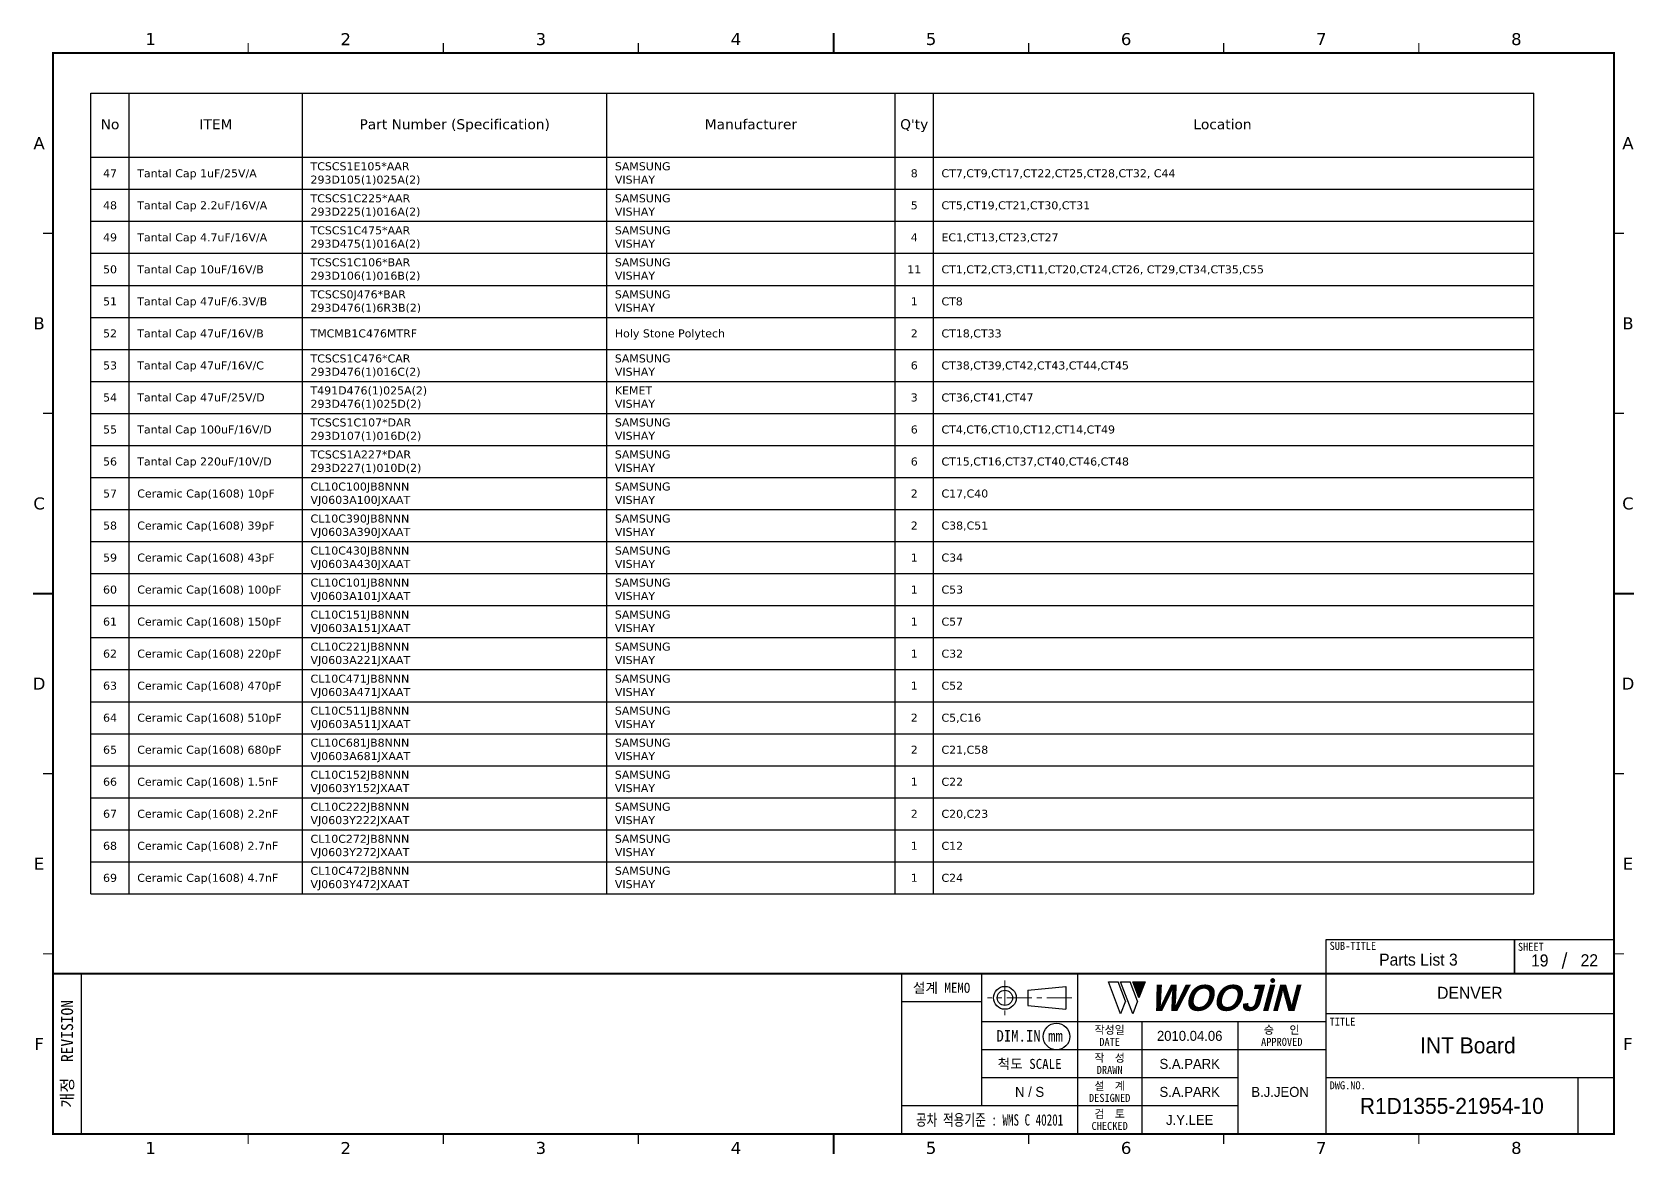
# Model space of a CAD drawing. Extents: x -695 to 953, y -756 to 181.
# Drawn here: x 24.3 to 424.8, y -753.5 to -473 of the extents above; entities that cross this region are included whole.
import ezdxf
from ezdxf.enums import TextEntityAlignment as Align

# ---------------------------------------------------------------- set-up
doc = ezdxf.new("R2010")
doc.units = 0
doc.header["$LTSCALE"] = 5
doc.header["$MEASUREMENT"] = 0
doc.linetypes.add('CENTER', pattern=[2, 1.25, -0.25, 0.25, -0.25])
doc.layers.get('0').update_dxf_attribs({"linetype": 'CONTINUOUS', "lineweight": 25})
doc.layers.add('2', color=2, linetype='CENTER', lineweight=13)
doc.layers.add('4', color=4, linetype='CONTINUOUS', lineweight=18)
for name, color, linetype in [('SHEET', 3, 'CONTINUOUS'), ('문자', 4, 'CONTINUOUS'), ('테두리', 3, 'CONTINUOUS')]:
    doc.layers.add(name, color=color, linetype=linetype)
doc.styles.add('MARK', font='')
doc.styles.get("Standard").update_dxf_attribs({"font": 'verdana.TTF'})
doc.styles.add('굴림', font='Gulim.ttf')
doc.styles.add('굴림체', font='GulimChe.ttf')
doc.styles.get('MARK').set_extended_font_data('Arial Rounded MT Bold')

# ---------------------------------------------------------------- blocks, each defined once
blk = doc.blocks.new('B')
at = {"layer": '문자'}
blk.add_hatch(color=256, dxfattribs=at).paths.add_polyline_path([(13.79, 10), (15.31, 6), (16.84, 10)])
at = {"color": 4, "const_width": 0.6}
blk.add_lwpolyline([(48.46, 10.32, 1), (49.06, 10.32, 1)], format="xyb", close=True, dxfattribs=at)
at = {"layer": '문자'}
for p, q in [((10.73, 2), (7.68, 10)), ((7.68, 10), (10.09, 10)), ((11.94, 5.16), (10.09, 10)), ((10.73, 10), (13.15, 10)), ((13.79, 2), (10.73, 10)), ((14.99, 5.16), (13.15, 10)), ((13.79, 10), (16.84, 10)), ((15.31, 6), (13.79, 10)), ((16.84, 10), (15.31, 6)), ((11.94, 5.16), (10.73, 2)), ((14.99, 5.16), (13.79, 2))]:
    blk.add_line(p, q, dxfattribs=at)
at = {"layer": '문자', "style": 'MARK', "oblique": 15}
blk.add_text('WOOJIN', height=6.5, dxfattribs=at).set_placement((36.4, 6), align=Align.MIDDLE_CENTER)
blk = doc.blocks.new('C')
blk.add_line((15, 285), (15, 285))
at = {"layer": '2'}
for p, q in [((252.83, 53.35), (252.83, 44.65)), ((269.53, 49), (248.48, 49))]:
    blk.add_line(p, q, dxfattribs=at)
at = {"layer": 'SHEET'}
for p, q in [((393.14, 60.3), (392.07, 56.28)), ((22, 55), (22, 15)), ((227, 55), (227, 15)), ((247, 55), (247, 22)), ((271, 55), (271, 15)), ((271, 55), (271, 15)), ((333, 55), (333, 15)), ((247, 48), (227, 48)), ((405, 45), (333, 45)), ((333, 43), (247, 43)), ((287, 43), (287, 15)), ((311, 43), (311, 15)), ((333, 36), (247, 36)), ((311, 29), (247, 29)), ((405, 29), (333, 29)), ((396, 29), (396, 15)), ((311, 22), (227, 22))]:
    blk.add_line(p, q, dxfattribs=at)
at = {"layer": 'SHEET', "color": 4}
for p, q in [((258.53, 50.9), (268.03, 51.85)), ((258.53, 50.9), (258.53, 47.1)), ((268.03, 51.85), (268.03, 46.15)), ((258.53, 47.1), (268.03, 46.15))]:
    blk.add_line(p, q, dxfattribs=at)
at = {"layer": 'SHEET'}
for points in [[(333, 55), (380.19, 55), (380.19, 63.49), (333, 63.49)], [(380.19, 55), (405, 55), (405, 63.49), (380.19, 63.49)]]:
    blk.add_lwpolyline(points, close=True, dxfattribs=at)
at = {"layer": 'SHEET', "color": 4}
for radius in [2.85, 1.9]:
    blk.add_circle((252.83, 49), radius, dxfattribs=at)
at = {"layer": 'SHEET'}
blk.add_circle((265.7, 39.32), 3.32, dxfattribs=at)
at = {"layer": '테두리'}
blk.add_line((405, 285), (405, 15), dxfattribs=at)
for points, const_width in [([(210, 290), (210, 285)], 0.5), ([(15, 285), (15, 15), (405, 15), (405, 285), (15, 285)], 0.5), ([(63.75, 287.5), (63.75, 285)], 0.3), ([(112.5, 287.5), (112.5, 285)], 0.3), ([(161.25, 287.5), (161.25, 285)], 0.3), ([(258.75, 287.5), (258.75, 285)], 0.3), ([(307.5, 287.5), (307.5, 285)], 0.3), ([(356.25, 287.5), (356.25, 285)], 0.3), ([(12.5, 240), (15, 240)], 0.3), ([(407.5, 240), (405, 240)], 0.3), ([(12.5, 195), (15, 195)], 0.3), ([(407.5, 195), (405, 195)], 0.3), ([(10, 150), (15, 150)], 0.5), ([(410, 150), (405, 150)], 0.5), ([(12.5, 105), (15, 105)], 0.3), ([(407.5, 105), (405, 105)], 0.3), ([(12.5, 60), (15, 60)], 0.3), ([(407.5, 60), (405, 60)], 0.3), ([(15, 55), (405, 55)], 0.5), ([(63.75, 12.5), (63.75, 15)], 0.3), ([(112.5, 12.5), (112.5, 15)], 0.3), ([(161.25, 12.5), (161.25, 15)], 0.3), ([(210, 10), (210, 15)], 0.5), ([(258.75, 12.5), (258.75, 15)], 0.3), ([(307.5, 12.5), (307.5, 15)], 0.3), ([(356.25, 12.5), (356.25, 15)], 0.3)]:
    blk.add_lwpolyline(points, dxfattribs=dict(at, const_width=const_width))
blk.add_blockref('B', (271, 43))
at = {"layer": '문자'}
for s, p in [('1', (39.38, 288.5)), ('2', (88.12, 288.5)), ('3', (136.88, 288.5)), ('4', (185.62, 288.5)), ('5', (234.38, 288.5)), ('6', (283.12, 288.5)), ('7', (331.88, 288.5)), ('8', (380.62, 288.5)), ('A', (11.5, 262.5)), ('A', (408.5, 262.5)), ('B', (11.5, 217.5)), ('B', (408.5, 217.5)), ('C', (11.5, 172.5)), ('C', (408.5, 172.5)), ('D', (11.5, 127.5)), ('D', (408.5, 127.5)), ('E', (11.5, 82.5)), ('E', (408.5, 82.5)), ('F', (11.5, 37.5)), ('F', (408.5, 37.5)), ('1', (39.38, 11.5)), ('2', (88.12, 11.5)), ('3', (136.88, 11.5)), ('4', (185.62, 11.5)), ('5', (234.38, 11.5)), ('6', (283.12, 11.5)), ('7', (331.88, 11.5)), ('8', (380.62, 11.5))]:
    blk.add_text(s, height=3, dxfattribs=at).set_placement(p, align=Align.MIDDLE)
at = {"layer": '문자', "style": '굴림체'}
for s, height, p in [('SUB-TITLE', 2, (339.77, 61.98)), ('SHEET', 2, (384.24, 61.74)), ('설계 MEMO', 2.5, (237, 51.5)), ('DIM.IN mm', 2.85, (259, 39.5)), ('작성일', 2, (279, 41)), ('승   인', 2, (322, 41)), ('DATE', 2, (279, 38)), ('APPROVED', 2, (322, 38)), ('척도 SCALE', 2.5, (259, 32.5)), ('작  성', 2, (279, 34)), ('설  계', 2, (279, 27)), ('DRAWN', 2, (279, 31)), ('DESIGNED', 2, (279, 24)), ('검  토', 2, (279, 20)), ('CHECKED', 2, (279, 17))]:
    blk.add_text(s, height=height, dxfattribs=at).set_placement(p, align=Align.MIDDLE_CENTER)
blk.add_text('개정  REVISION', height=3, rotation=90, dxfattribs=at).set_placement((18.5, 35), align=Align.MIDDLE_CENTER)
for s, p in [('TITLE', (333.95, 42.05)), ('DWG.NO.', (333.95, 26.15))]:
    blk.add_text(s, height=2, dxfattribs=at).set_placement(p)
at = {"layer": '문자', "style": '굴림체', "width": 0.75}
blk.add_text('공차 적용기준 : WMS C 40201', height=2.85, dxfattribs=at).set_placement((249, 18.5), align=Align.MIDDLE_CENTER)

msp = doc.modelspace()

# ---------------------------------------------------------------- linework, layer by layer
for p, q in [((39, -488.27), (399.54, -488.27)), ((39, -688.27), (39, -488.27)), ((39, -488.27), (399.54, -488.27)), ((48.6, -688.27), (48.6, -488.27)), ((91.89, -688.27), (91.89, -488.27)), ((167.94, -688.27), (167.94, -488.27)), ((239.94, -688.27), (239.94, -488.27)), ((249.54, -688.27), (249.54, -488.27)), ((399.54, -688.27), (399.54, -488.27)), ((39, -504.27), (399.54, -504.27)), ((39, -512.27), (399.54, -512.27)), ((39, -520.27), (399.54, -520.27)), ((39, -528.27), (399.54, -528.27)), ((39, -536.27), (399.54, -536.27)), ((39, -544.27), (399.54, -544.27)), ((39, -552.27), (399.54, -552.27)), ((39, -560.27), (399.54, -560.27)), ((39, -568.27), (399.54, -568.27)), ((39, -576.27), (399.54, -576.27)), ((39, -584.27), (399.54, -584.27)), ((39, -592.27), (399.54, -592.27)), ((39, -600.27), (399.54, -600.27)), ((39, -608.27), (399.54, -608.27)), ((39, -616.27), (399.54, -616.27)), ((39, -624.27), (399.54, -624.27)), ((39, -632.27), (399.54, -632.27)), ((39, -640.27), (399.54, -640.27)), ((39, -648.27), (399.54, -648.27)), ((39, -656.27), (399.54, -656.27)), ((39, -664.27), (399.54, -664.27)), ((39, -672.27), (399.54, -672.27)), ((39, -680.27), (399.54, -680.27)), ((39, -688.27), (399.54, -688.27))]:
    msp.add_line(p, q)

# ---------------------------------------------------------------- block references
msp.add_blockref('C', (14.57, -763.25))

# ---------------------------------------------------------------- texts
for s, height, p in [('No', 2.5, (43.8, -497.27)), ('ITEM', 2.5, (70.25, -497.27)), ('Part Number^J(Specification)', 2.5, (129.92, -497.27)), ('Manufacturer', 2.5, (203.94, -497.27)), ("Q'ty", 2.5, (244.74, -497.27)), ('Location', 2.5, (321.75, -497.27)), ('47', 2, (43.8, -509.27)), ('8', 2, (244.74, -509.27)), ('48', 2, (43.8, -517.27)), ('5', 2, (244.74, -517.27)), ('49', 2, (43.8, -525.27)), ('4', 2, (244.74, -525.27)), ('50', 2, (43.8, -533.27)), ('11', 2, (244.74, -533.27)), ('51', 2, (43.8, -541.27)), ('1', 2, (244.74, -541.27)), ('52', 2, (43.8, -549.27)), ('2', 2, (244.74, -549.27)), ('53', 2, (43.8, -557.27)), ('6', 2, (244.74, -557.27)), ('54', 2, (43.8, -565.27)), ('3', 2, (244.74, -565.27)), ('55', 2, (43.8, -573.27)), ('6', 2, (244.74, -573.27)), ('56', 2, (43.8, -581.27)), ('6', 2, (244.74, -581.27)), ('57', 2, (43.8, -589.27)), ('2', 2, (244.74, -589.27)), ('58', 2, (43.8, -597.27)), ('2', 2, (244.74, -597.27)), ('59', 2, (43.8, -605.27)), ('1', 2, (244.74, -605.27)), ('60', 2, (43.8, -613.27)), ('1', 2, (244.74, -613.27)), ('61', 2, (43.8, -621.27)), ('1', 2, (244.74, -621.27)), ('62', 2, (43.8, -629.27)), ('1', 2, (244.74, -629.27)), ('63', 2, (43.8, -637.27)), ('1', 2, (244.74, -637.27)), ('64', 2, (43.8, -645.27)), ('2', 2, (244.74, -645.27)), ('65', 2, (43.8, -653.27)), ('2', 2, (244.74, -653.27)), ('66', 2, (43.8, -661.27)), ('1', 2, (244.74, -661.27)), ('67', 2, (43.8, -669.27)), ('2', 2, (244.74, -669.27)), ('68', 2, (43.8, -677.27)), ('1', 2, (244.74, -677.27)), ('69', 2, (43.8, -685.27)), ('1', 2, (244.74, -685.27))]:
    msp.add_text(s, height=height).set_placement(p, align=Align.CENTER)
for s, p in [('Tantal Cap^J1uF/25V/A', (50.6, -509.27)), ('CT7,CT9,CT17,CT22,CT25,CT28,CT32,^JC44', (251.54, -509.27)), ('Tantal Cap^J2.2uF/16V/A', (50.6, -517.27)), ('CT5,CT19,CT21,CT30,CT31', (251.54, -517.27)), ('Tantal Cap^J4.7uF/16V/A', (50.6, -525.27)), ('EC1,CT13,CT23,CT27', (251.54, -525.27)), ('Tantal Cap^J10uF/16V/B', (50.6, -533.27)), ('CT1,CT2,CT3,CT11,CT20,CT24,CT26,^JCT29,CT34,CT35,C55', (251.54, -533.27)), ('Tantal Cap^J47uF/6.3V/B', (50.6, -541.27)), ('CT8', (251.54, -541.27)), ('Tantal Cap^J47uF/16V/B', (50.6, -549.27)), ('TMCMB1C476MTRF', (93.89, -549.27)), ('Holy Stone Polytech', (169.94, -549.27)), ('CT18,CT33', (251.54, -549.27)), ('Tantal Cap^J47uF/16V/C', (50.6, -557.27)), ('CT38,CT39,CT42,CT43,CT44,CT45', (251.54, -557.27)), ('Tantal Cap 47uF/25V/D', (50.6, -565.27)), ('CT36,CT41,CT47', (251.54, -565.27)), ('Tantal Cap^J100uF/16V/D', (50.6, -573.27)), ('CT4,CT6,CT10,CT12,CT14,CT49', (251.54, -573.27)), ('Tantal Cap^J220uF/10V/D', (50.6, -581.27)), ('CT15,CT16,CT37,CT40,CT46,CT48', (251.54, -581.27)), ('Ceramic Cap(1608)^J10pF', (50.6, -589.27)), ('C17,C40', (251.54, -589.27)), ('Ceramic Cap(1608)^J39pF', (50.6, -597.27)), ('C38,C51', (251.54, -597.27)), ('Ceramic Cap(1608)^J43pF', (50.6, -605.27)), ('C34', (251.54, -605.27)), ('Ceramic Cap(1608)^J100pF', (50.6, -613.27)), ('C53', (251.54, -613.27)), ('Ceramic Cap(1608)^J150pF', (50.6, -621.27)), ('C57', (251.54, -621.27)), ('Ceramic Cap(1608)^J220pF', (50.6, -629.27)), ('C32', (251.54, -629.27)), ('Ceramic Cap(1608)^J470pF', (50.6, -637.27)), ('C52', (251.54, -637.27)), ('Ceramic Cap(1608)^J510pF', (50.6, -645.27)), ('C5,C16', (251.54, -645.27)), ('Ceramic Cap(1608)^J680pF', (50.6, -653.27)), ('C21,C58', (251.54, -653.27)), ('Ceramic Cap(1608)^J1.5nF', (50.6, -661.27)), ('C22', (251.54, -661.27)), ('Ceramic Cap(1608)^J2.2nF', (50.6, -669.27)), ('C20,C23', (251.54, -669.27)), ('Ceramic Cap(1608)^J2.7nF', (50.6, -677.27)), ('C12', (251.54, -677.27)), ('Ceramic Cap(1608)^J4.7nF', (50.6, -685.27)), ('C24', (251.54, -685.27))]:
    msp.add_text(s, height=2).set_placement(p)
at = {"color": 4, "style": '굴림'}
for s, p in [('2010.04.06', (313.57, -723.75)), ('S.A.PARK', (313.57, -730.75)), ('S.A.PARK', (313.57, -737.75)), ('B.J.JEON', (336.16, -737.75)), ('J.Y.LEE', (313.57, -744.75))]:
    msp.add_text(s, height=2.5, dxfattribs=at).set_placement(p, align=Align.MIDDLE_CENTER)
at = {"char_height": 2, "attachment_point": 1}
for s, insert, width in [('TCSCS1E105*AAR\\P293D105(1)025A(2)', (93.89, -505.52), 56.1075), ('SAMSUNG\\PVISHAY', (169.94, -505.52), 27.3768), ('TCSCS1C225*AAR\\P293D225(1)016A(2)', (93.89, -513.52), 56.2888), ('SAMSUNG\\PVISHAY', (169.94, -513.52), 27.3768), ('TCSCS1C475*AAR\\P293D475(1)016A(2)', (93.89, -521.52), 56.2888), ('SAMSUNG\\PVISHAY', (169.94, -521.52), 27.3768), ('TCSCS1C106*BAR\\P293D106(1)016B(2)', (93.89, -529.52), 56.2995), ('SAMSUNG\\PVISHAY', (169.94, -529.52), 27.3768), ('TCSCS0J476*BAR\\P293D476(1)6R3B(2)', (93.89, -537.52), 55.7931), ('SAMSUNG\\PVISHAY', (169.94, -537.52), 27.3768), ('TCSCS1C476*CAR\\P293D476(1)016C(2)', (93.89, -553.52), 56.3694), ('SAMSUNG\\PVISHAY', (169.94, -553.52), 27.3768), ('T491D476(1)025A(2)\\P293D476(1)025D(2)', (93.89, -561.52), 60.8207), ('KEMET\\PVISHAY', (169.94, -561.52), 22.6111), ('TCSCS1C107*DAR\\P293D107(1)016D(2)', (93.89, -569.52), 56.767), ('SAMSUNG\\PVISHAY', (169.94, -569.52), 27.3768), ('TCSCS1A227*DAR\\P293D227(1)010D(2)', (93.89, -577.52), 56.7267), ('SAMSUNG\\PVISHAY', (169.94, -577.52), 27.3768), ('CL10C100JB8NNN\\PVJ0603A100JXAAT', (93.89, -585.52), 53.6817), ('SAMSUNG\\PVISHAY', (169.94, -585.52), 27.3768), ('CL10C390JB8NNN\\PVJ0603A390JXAAT', (93.89, -593.52), 53.6817), ('SAMSUNG\\PVISHAY', (169.94, -593.52), 27.3768), ('CL10C430JB8NNN\\PVJ0603A430JXAAT', (93.89, -601.52), 53.6817), ('SAMSUNG\\PVISHAY', (169.94, -601.52), 27.3768), ('CL10C101JB8NNN\\PVJ0603A101JXAAT', (93.89, -609.52), 53.6817), ('SAMSUNG\\PVISHAY', (169.94, -609.52), 27.3768), ('CL10C151JB8NNN\\PVJ0603A151JXAAT', (93.89, -617.52), 53.6817), ('SAMSUNG\\PVISHAY', (169.94, -617.52), 27.3768), ('CL10C221JB8NNN\\PVJ0603A221JXAAT', (93.89, -625.52), 53.6817), ('SAMSUNG\\PVISHAY', (169.94, -625.52), 27.3768), ('CL10C471JB8NNN\\PVJ0603A471JXAAT', (93.89, -633.52), 53.6817), ('SAMSUNG\\PVISHAY', (169.94, -633.52), 27.3768), ('CL10C511JB8NNN\\PVJ0603A511JXAAT', (93.89, -641.52), 53.6817), ('SAMSUNG\\PVISHAY', (169.94, -641.52), 27.3768), ('CL10C681JB8NNN\\PVJ0603A681JXAAT', (93.89, -649.52), 53.6817), ('SAMSUNG\\PVISHAY', (169.94, -649.52), 27.3768), ('CL10C152JB8NNN\\PVJ0603Y152JXAAT', (93.89, -657.52), 53.4936), ('SAMSUNG\\PVISHAY', (169.94, -657.52), 27.3768), ('CL10C222JB8NNN\\PVJ0603Y222JXAAT', (93.89, -665.52), 53.4936), ('SAMSUNG\\PVISHAY', (169.94, -665.52), 27.3768), ('CL10C272JB8NNN\\PVJ0603Y272JXAAT', (93.89, -673.52), 53.4936), ('SAMSUNG\\PVISHAY', (169.94, -673.52), 27.3768), ('CL10C472JB8NNN\\PVJ0603Y472JXAAT', (93.89, -681.52), 53.4936), ('SAMSUNG\\PVISHAY', (169.94, -681.52), 27.3768)]:
    msp.add_mtext(s, dxfattribs=dict(at, insert=insert, width=width))
at = {"layer": '4', "style": '굴림'}
for s, p in [('Parts List 3', (370.72, -704.71)), ('19', (401.03, -704.92)), ('22', (413.42, -704.86)), ('DENVER', (383.57, -713))]:
    msp.add_text(s, height=3, dxfattribs=at).set_placement(p, align=Align.MIDDLE_CENTER)
at = {"layer": '문자', "style": '굴림'}
for s, height, p in [('INT Board', 4, (383.09, -726.13)), ('N / S', 2.5, (273.57, -737.75)), ('R1D1355-21954-10', 4, (379.07, -741.25))]:
    msp.add_text(s, height=height, dxfattribs=at).set_placement(p, align=Align.MIDDLE_CENTER)

doc.saveas('drawing.dxf')
